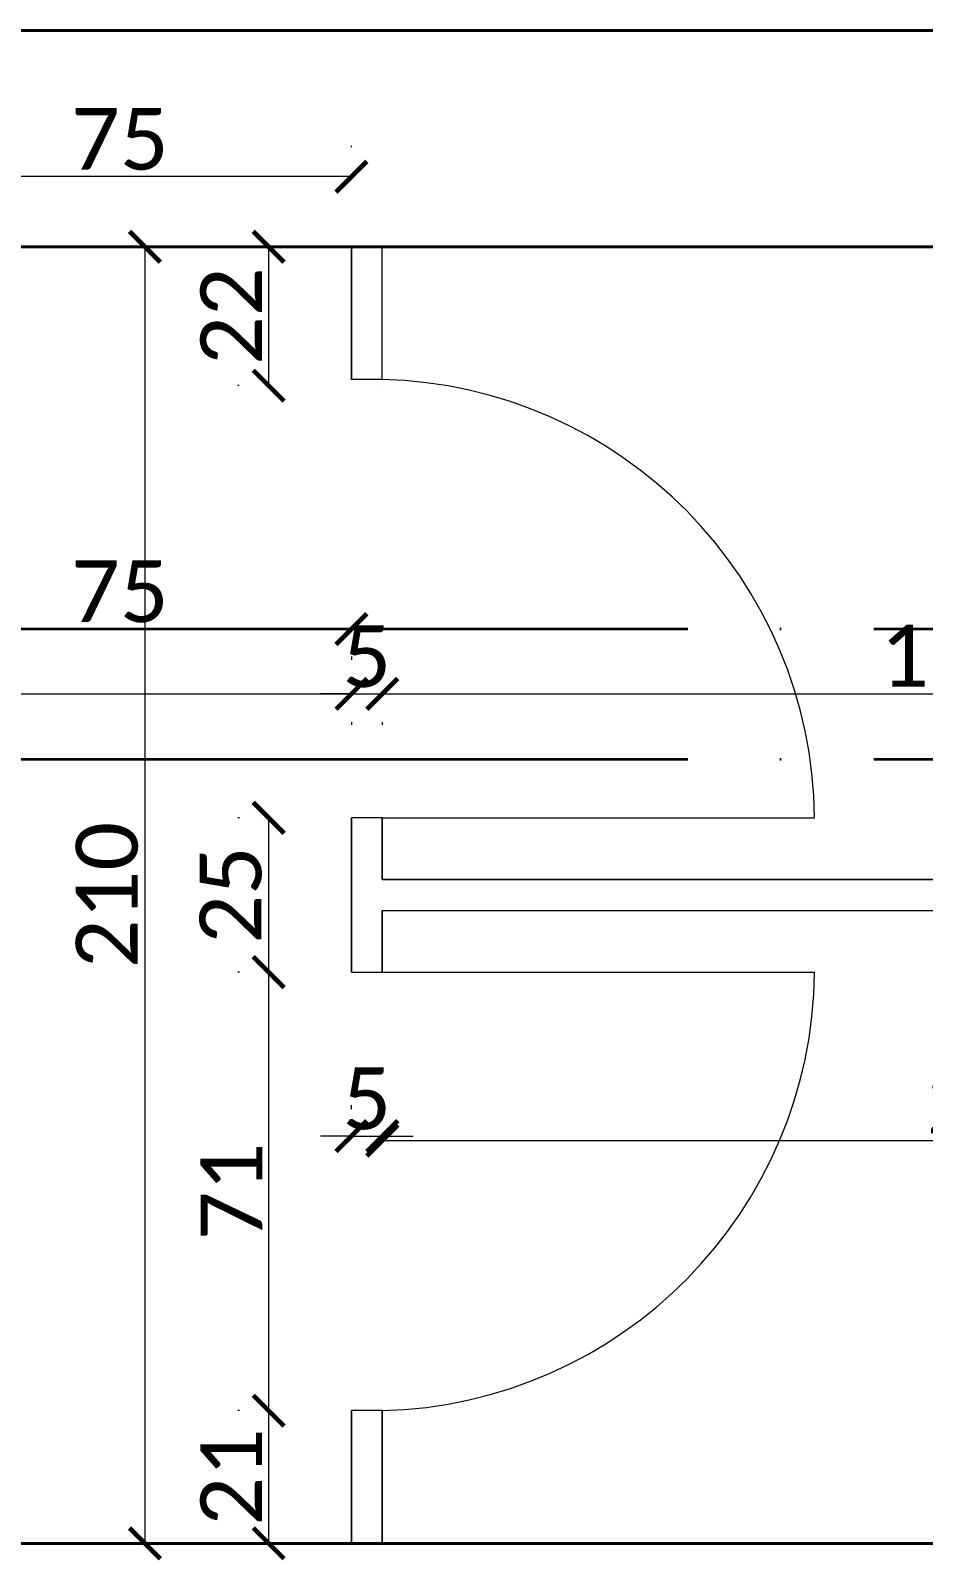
# Model space of a CAD drawing. Header units: centimetres. Extents: x -26724 to 60145, y -23645 to 6771.
# Drawn here: x 549.7 to 694.3, y 4777.2 to 5025 of the extents above; entities that cross this region are included whole.
import ezdxf

# ---------------------------------------------------------------- set-up
doc = ezdxf.new("R2010")
doc.units = ezdxf.units.CM
doc.linetypes.add('ACAD_ISO04W100', pattern=[30, 24, -3, 0, -3])
doc.linetypes.add('AUSGEZOGEN', pattern=[0])
for name, color, linetype, lineweight in [('2.IZGLED', 7, 'Continuous', 13), ('4.KOTE', 88, 'Continuous', 15), ('vrata', 83, 'Continuous', 18), ('zid', 7, 'Continuous', 40)]:
    doc.layers.add(name, color=color, linetype=linetype, lineweight=lineweight)
doc.layers.add('IZGLED 2', color=253, linetype='Continuous', lineweight=9, true_color=0x828282)
doc.styles.get("Standard").update_dxf_attribs({"font": 'calibri.ttf'})
doc.dimstyles.new('ja 1 50', dxfattribs={"dimtxt": 10, "dimasz": 5, "dimexe": 5, "dimexo": 5, "dimgap": 1, "dimtad": 1, "dimdec": 0, "dimtxsty": 'Standard', "dimblk": 'ARCHTICK', "dimcen": 2.5, "dimclrd": 256, "dimclrt": 7, "dimadec": 0, "dimazin": 0, "dimtfac": 1, "dimtdec": 0, "dimtix": 1, "dimtmove": 1, "dimatfit": 3, "dimldrblk": 'ARCHTICK', "dimfxl": 10, "dimfxlon": 1, "dimlwd": 0, "dimlwe": 9, "dimarcsym": 0})

# ---------------------------------------------------------------- blocks, each defined once
blk = doc.blocks.new('_ArchTick')
at = {"color": 0, "linetype": 'ByBlock', "const_width": 0.15}
blk.add_lwpolyline([(-0.5, -0.5), (0.5, 0.5)], dxfattribs=at)
blk = doc.blocks.new('*D2216')
at = {"layer": '4.KOTE', "lineweight": 0, "transparency": 16777216}
blk.add_line((181.69, 4917.54), (601.69, 4917.54), dxfattribs=at)
at = {"layer": '4.KOTE', "color": 0, "lineweight": 9, "transparency": 16777216}
for p, q in [((181.69, 4912.96), (181.69, 4912.54)), ((601.69, 4912.96), (601.69, 4912.54))]:
    blk.add_line(p, q, dxfattribs=at)
at = {"layer": 'Defpoints', "color": 0, "transparency": 16777216}
for p in [(181.69, 4946.35, 1216.69), (601.69, 4946.35, 1216.69), (601.69, 4917.54)]:
    blk.add_point(p, dxfattribs=at)
at = {"layer": '4.KOTE', "lineweight": 0, "transparency": 16777216, "xscale": 5, "yscale": 5, "zscale": 5, "rotation": 180}
blk.add_blockref('_ArchTick', (181.69, 4917.54), dxfattribs=at)
at = {"layer": '4.KOTE', "lineweight": 0, "transparency": 16777216, "xscale": 5, "yscale": 5, "zscale": 5}
blk.add_blockref('_ArchTick', (601.69, 4917.54), dxfattribs=at)
at = {"layer": '4.KOTE', "color": 7, "transparency": 16777216, "insert": (391.69, 4923.66), "char_height": 10, "attachment_point": 5}
blk.add_mtext('420', dxfattribs=at)
blk = doc.blocks.new('*D2217')
at = {"layer": '4.KOTE', "lineweight": 0, "transparency": 16777216}
for p, q in [((601.69, 4917.54), (596.69, 4917.54)), ((601.69, 4917.54), (606.69, 4917.54)), ((606.69, 4917.54), (611.69, 4917.54))]:
    blk.add_line(p, q, dxfattribs=at)
at = {"layer": '4.KOTE', "color": 0, "lineweight": 9, "transparency": 16777216}
for p, q in [((601.69, 4912.96), (601.69, 4912.54)), ((606.69, 4912.96), (606.69, 4912.54))]:
    blk.add_line(p, q, dxfattribs=at)
at = {"layer": 'Defpoints', "color": 0, "transparency": 16777216}
for p in [(601.69, 4946.35, 1216.69), (606.69, 4946.35, 1216.69), (606.69, 4917.54)]:
    blk.add_point(p, dxfattribs=at)
at = {"layer": '4.KOTE', "lineweight": 0, "transparency": 16777216, "xscale": 5, "yscale": 5, "zscale": 5}
blk.add_blockref('_ArchTick', (601.69, 4917.54), dxfattribs=at)
at = {"layer": '4.KOTE', "lineweight": 0, "transparency": 16777216, "xscale": 5, "yscale": 5, "zscale": 5, "rotation": 180}
blk.add_blockref('_ArchTick', (606.69, 4917.54), dxfattribs=at)
at = {"layer": '4.KOTE', "color": 7, "transparency": 16777216, "insert": (604.19, 4923.61), "char_height": 10, "attachment_point": 5}
blk.add_mtext('5', dxfattribs=at)
blk = doc.blocks.new('*D2218')
at = {"layer": '4.KOTE', "lineweight": 0, "transparency": 16777216}
blk.add_line((606.69, 4917.54), (791.69, 4917.54), dxfattribs=at)
at = {"layer": '4.KOTE', "color": 0, "lineweight": 9, "transparency": 16777216}
for p, q in [((606.69, 4912.96), (606.69, 4912.54)), ((791.69, 4912.96), (791.69, 4912.54))]:
    blk.add_line(p, q, dxfattribs=at)
at = {"layer": 'Defpoints', "color": 0, "transparency": 16777216}
for p in [(606.69, 4946.35, 1216.69), (791.69, 4946.35, 1216.69), (791.69, 4917.54)]:
    blk.add_point(p, dxfattribs=at)
at = {"layer": '4.KOTE', "lineweight": 0, "transparency": 16777216, "xscale": 5, "yscale": 5, "zscale": 5, "rotation": 180}
blk.add_blockref('_ArchTick', (606.69, 4917.54), dxfattribs=at)
at = {"layer": '4.KOTE', "lineweight": 0, "transparency": 16777216, "xscale": 5, "yscale": 5, "zscale": 5}
blk.add_blockref('_ArchTick', (791.69, 4917.54), dxfattribs=at)
at = {"layer": '4.KOTE', "color": 7, "transparency": 16777216, "insert": (699.19, 4923.66), "char_height": 10, "attachment_point": 5}
blk.add_mtext('185', dxfattribs=at)
blk = doc.blocks.new('*D2301')
at = {"layer": '4.KOTE', "lineweight": 0, "transparency": 16777216}
blk.add_line((568.24, 4989.96), (568.24, 4779.96), dxfattribs=at)
at = {"layer": '4.KOTE', "color": 0, "lineweight": 9, "transparency": 16777216}
for p, q in [((572.99, 4989.96), (573.24, 4989.96)), ((572.99, 4779.96), (573.24, 4779.96))]:
    blk.add_line(p, q, dxfattribs=at)
at = {"layer": 'Defpoints', "color": 0, "transparency": 16777216}
for p in [(553.48, 4989.96, 1216.69), (553.48, 4779.96, 1216.69), (568.24, 4779.96)]:
    blk.add_point(p, dxfattribs=at)
at = {"layer": '4.KOTE', "lineweight": 0, "transparency": 16777216, "xscale": 5, "yscale": 5, "zscale": 5}
for p, rotation in [((568.24, 4989.96), 90), ((568.24, 4779.96), 270)]:
    blk.add_blockref('_ArchTick', p, dxfattribs=dict(at, rotation=rotation))
at = {"layer": '4.KOTE', "color": 7, "transparency": 16777216, "insert": (562.11, 4884.96), "char_height": 10, "attachment_point": 5, "rotation": 90}
blk.add_mtext('210', dxfattribs=at)
blk = doc.blocks.new('*D2374')
at = {"layer": '4.KOTE', "color": 0, "lineweight": 9, "transparency": 16777216}
for p, q in [((601.69, 4850.3), (601.69, 4850.91)), ((606.69, 4850.22), (606.69, 4850.91))]:
    blk.add_line(p, q, dxfattribs=at)
at = {"layer": '4.KOTE', "lineweight": 0, "transparency": 16777216}
for p, q in [((601.69, 4845.91), (596.69, 4845.91)), ((601.69, 4845.91), (606.69, 4845.91)), ((606.69, 4845.91), (611.69, 4845.91))]:
    blk.add_line(p, q, dxfattribs=at)
at = {"layer": 'Defpoints', "color": 0, "transparency": 16777216}
for p in [(606.69, 4845.91), (601.69, 4801.46, 1216.69), (606.69, 4794.99, 1216.69)]:
    blk.add_point(p, dxfattribs=at)
at = {"layer": '4.KOTE', "lineweight": 0, "transparency": 16777216, "xscale": 5, "yscale": 5, "zscale": 5}
blk.add_blockref('_ArchTick', (601.69, 4845.91), dxfattribs=at)
at = {"layer": '4.KOTE', "lineweight": 0, "transparency": 16777216, "xscale": 5, "yscale": 5, "zscale": 5, "rotation": 180}
blk.add_blockref('_ArchTick', (606.69, 4845.91), dxfattribs=at)
at = {"layer": '4.KOTE', "color": 7, "transparency": 16777216, "insert": (604.19, 4851.98), "char_height": 10, "attachment_point": 5}
blk.add_mtext('5', dxfattribs=at)
blk = doc.blocks.new('*D2375')
at = {"layer": '4.KOTE', "color": 0, "lineweight": 9, "transparency": 16777216}
for p, q in [((606.69, 4849.53), (606.69, 4850.21)), ((806.69, 4850.08), (806.69, 4850.21))]:
    blk.add_line(p, q, dxfattribs=at)
at = {"layer": '4.KOTE', "lineweight": 0, "transparency": 16777216}
blk.add_line((606.69, 4845.21), (806.69, 4845.21), dxfattribs=at)
at = {"layer": 'Defpoints', "color": 0, "transparency": 16777216}
for p in [(806.69, 4845.21), (806.69, 4828.79, 2433.38), (606.69, 4794.99, 1216.69)]:
    blk.add_point(p, dxfattribs=at)
at = {"layer": '4.KOTE', "lineweight": 0, "transparency": 16777216, "xscale": 5, "yscale": 5, "zscale": 5, "rotation": 180}
blk.add_blockref('_ArchTick', (606.69, 4845.21), dxfattribs=at)
at = {"layer": '4.KOTE', "lineweight": 0, "transparency": 16777216, "xscale": 5, "yscale": 5, "zscale": 5}
blk.add_blockref('_ArchTick', (806.69, 4845.21), dxfattribs=at)
at = {"layer": '4.KOTE', "color": 7, "transparency": 16777216, "insert": (706.69, 4851.33), "char_height": 10, "attachment_point": 5}
blk.add_mtext('200', dxfattribs=at)
blk = doc.blocks.new('*D2385')
at = {"layer": '4.KOTE', "color": 0, "lineweight": 9, "transparency": 16777216}
for p, q in [((526.69, 5006.07), (526.69, 5006.31)), ((601.69, 5006.11), (601.69, 5006.31))]:
    blk.add_line(p, q, dxfattribs=at)
at = {"layer": '4.KOTE', "lineweight": 0, "transparency": 16777216}
blk.add_line((601.69, 5001.31), (526.69, 5001.31), dxfattribs=at)
at = {"layer": 'Defpoints', "color": 0, "transparency": 16777216}
for p in [(526.69, 5001.31), (601.69, 4989.96, 1216.69), (526.69, 4987.48, 1216.69)]:
    blk.add_point(p, dxfattribs=at)
at = {"layer": '4.KOTE', "lineweight": 0, "transparency": 16777216, "xscale": 5, "yscale": 5, "zscale": 5, "rotation": 180}
blk.add_blockref('_ArchTick', (526.69, 5001.31), dxfattribs=at)
at = {"layer": '4.KOTE', "lineweight": 0, "transparency": 16777216, "xscale": 5, "yscale": 5, "zscale": 5}
blk.add_blockref('_ArchTick', (601.69, 5001.31), dxfattribs=at)
at = {"layer": '4.KOTE', "color": 7, "transparency": 16777216, "insert": (564.19, 5007.38), "char_height": 10, "attachment_point": 5}
blk.add_mtext('75', dxfattribs=at)
blk = doc.blocks.new('*D2221')
at = {"layer": '4.KOTE', "color": 0, "lineweight": 9, "transparency": 16777216}
for p, q in [((583.51, 4989.96), (583.28, 4989.96)), ((583.51, 4967.46), (583.28, 4967.46))]:
    blk.add_line(p, q, dxfattribs=at)
at = {"layer": '4.KOTE', "lineweight": 0, "transparency": 16777216}
blk.add_line((588.28, 4989.96), (588.28, 4967.46), dxfattribs=at)
at = {"layer": 'Defpoints', "color": 0, "transparency": 16777216}
for p in [(601.69, 4989.96, 1216.69), (588.28, 4967.46), (601.69, 4967.46, 1216.69)]:
    blk.add_point(p, dxfattribs=at)
at = {"layer": '4.KOTE', "lineweight": 0, "transparency": 16777216, "xscale": 5, "yscale": 5, "zscale": 5}
for p, rotation in [((588.28, 4989.96), 90), ((588.28, 4967.46), 270)]:
    blk.add_blockref('_ArchTick', p, dxfattribs=dict(at, rotation=rotation))
at = {"layer": '4.KOTE', "color": 7, "transparency": 16777216, "insert": (582.23, 4978.71), "char_height": 10, "attachment_point": 5, "rotation": 90}
blk.add_mtext('22', dxfattribs=at)
blk = doc.blocks.new('*D2339')
at = {"layer": '4.KOTE', "color": 0, "lineweight": 9, "transparency": 16777216}
for p, q in [((-18.67, 4968.4), (-18.9, 4968.4)), ((-12.06, 4897.46), (-18.9, 4897.46))]:
    blk.add_line(p, q, dxfattribs=at)
at = {"layer": '4.KOTE', "lineweight": 0, "transparency": 16777216}
blk.add_line((-13.9, 4968.4), (-13.9, 4897.46), dxfattribs=at)
at = {"layer": 'Defpoints', "color": 0, "transparency": 16777216}
for p in [(-0.49, 4968.4, 1216.69), (-13.9, 4897.46), (604.19, 4897.46, 1216.69)]:
    blk.add_point(p, dxfattribs=at)
at = {"layer": '4.KOTE', "lineweight": 0, "transparency": 16777216, "xscale": 5, "yscale": 5, "zscale": 5}
for p, rotation in [((-13.9, 4968.4), 90), ((-13.9, 4897.46), 270)]:
    blk.add_blockref('_ArchTick', p, dxfattribs=dict(at, rotation=rotation))
at = {"layer": '4.KOTE', "color": 7, "transparency": 16777216, "insert": (-19.93, 4932.93), "char_height": 10, "attachment_point": 5, "rotation": 90}
blk.add_mtext('71', dxfattribs=at)
blk = doc.blocks.new('*D2340')
at = {"layer": '4.KOTE', "color": 0, "lineweight": 9, "transparency": 16777216}
for p, q in [((583.54, 4897.46), (583.28, 4897.46)), ((583.54, 4872.46), (583.28, 4872.46))]:
    blk.add_line(p, q, dxfattribs=at)
at = {"layer": '4.KOTE', "lineweight": 0, "transparency": 16777216}
blk.add_line((588.28, 4897.46), (588.28, 4872.46), dxfattribs=at)
at = {"layer": 'Defpoints', "color": 0, "transparency": 16777216}
for p in [(604.19, 4897.46, 1216.69), (588.28, 4872.46), (604.19, 4872.46, 1216.69)]:
    blk.add_point(p, dxfattribs=at)
at = {"layer": '4.KOTE', "lineweight": 0, "transparency": 16777216, "xscale": 5, "yscale": 5, "zscale": 5}
for p, rotation in [((588.28, 4897.46), 90), ((588.28, 4872.46), 270)]:
    blk.add_blockref('_ArchTick', p, dxfattribs=dict(at, rotation=rotation))
at = {"layer": '4.KOTE', "color": 7, "transparency": 16777216, "insert": (582.16, 4884.96), "char_height": 10, "attachment_point": 5, "rotation": 90}
blk.add_mtext('25', dxfattribs=at)
blk = doc.blocks.new('*D2341')
at = {"layer": '4.KOTE', "color": 0, "lineweight": 9, "transparency": 16777216}
for p, q in [((583.54, 4872.46), (583.28, 4872.46)), ((583.54, 4801.46), (583.28, 4801.46))]:
    blk.add_line(p, q, dxfattribs=at)
at = {"layer": '4.KOTE', "lineweight": 0, "transparency": 16777216}
blk.add_line((588.28, 4872.46), (588.28, 4801.46), dxfattribs=at)
at = {"layer": 'Defpoints', "color": 0, "transparency": 16777216}
for p in [(604.19, 4872.46, 1216.69), (588.28, 4801.46), (604.19, 4801.46, 1216.69)]:
    blk.add_point(p, dxfattribs=at)
at = {"layer": '4.KOTE', "lineweight": 0, "transparency": 16777216, "xscale": 5, "yscale": 5, "zscale": 5}
for p, rotation in [((588.28, 4872.46), 90), ((588.28, 4801.46), 270)]:
    blk.add_blockref('_ArchTick', p, dxfattribs=dict(at, rotation=rotation))
at = {"layer": '4.KOTE', "color": 7, "transparency": 16777216, "insert": (582.25, 4836.96), "char_height": 10, "attachment_point": 5, "rotation": 90}
blk.add_mtext('71', dxfattribs=at)
blk = doc.blocks.new('*D2342')
at = {"layer": '4.KOTE', "color": 0, "lineweight": 9, "transparency": 16777216}
for p, q in [((583.54, 4801.46), (583.28, 4801.46)), ((583.49, 4779.96), (583.28, 4779.96))]:
    blk.add_line(p, q, dxfattribs=at)
at = {"layer": '4.KOTE', "lineweight": 0, "transparency": 16777216}
blk.add_line((588.28, 4801.46), (588.28, 4779.96), dxfattribs=at)
at = {"layer": 'Defpoints', "color": 0, "transparency": 16777216}
for p in [(604.19, 4801.46, 1216.69), (588.28, 4779.96), (600.33, 4779.96, 1216.69)]:
    blk.add_point(p, dxfattribs=at)
at = {"layer": '4.KOTE', "lineweight": 0, "transparency": 16777216, "xscale": 5, "yscale": 5, "zscale": 5}
for p, rotation in [((588.28, 4801.46), 90), ((588.28, 4779.96), 270)]:
    blk.add_blockref('_ArchTick', p, dxfattribs=dict(at, rotation=rotation))
at = {"layer": '4.KOTE', "color": 7, "transparency": 16777216, "insert": (582.23, 4790.71), "char_height": 10, "attachment_point": 5, "rotation": 90}
blk.add_mtext('21', dxfattribs=at)
blk = doc.blocks.new('*D2820')
at = {"layer": '4.KOTE', "lineweight": 0, "transparency": 16777216}
blk.add_line((526.69, 4928.05), (601.69, 4928.05), dxfattribs=at)
at = {"layer": '4.KOTE', "color": 0, "lineweight": 9, "transparency": 16777216}
for p, q in [((526.69, 4923.51), (526.69, 4923.05)), ((601.69, 4923.61), (601.69, 4923.05))]:
    blk.add_line(p, q, dxfattribs=at)
at = {"layer": 'Defpoints', "color": 0, "transparency": 16777216}
for p in [(601.69, 4968.46, 1216.69), (526.69, 4960.02, 1216.69), (601.69, 4928.05)]:
    blk.add_point(p, dxfattribs=at)
at = {"layer": '4.KOTE', "lineweight": 0, "transparency": 16777216, "xscale": 5, "yscale": 5, "zscale": 5, "rotation": 180}
blk.add_blockref('_ArchTick', (526.69, 4928.05), dxfattribs=at)
at = {"layer": '4.KOTE', "lineweight": 0, "transparency": 16777216, "xscale": 5, "yscale": 5, "zscale": 5}
blk.add_blockref('_ArchTick', (601.69, 4928.05), dxfattribs=at)
at = {"layer": '4.KOTE', "color": 7, "transparency": 16777216, "insert": (564.19, 4934.12), "char_height": 10, "attachment_point": 5}
blk.add_mtext('75', dxfattribs=at)

msp = doc.modelspace()

# ---------------------------------------------------------------- linework, layer by layer
at = {"layer": '2.IZGLED', "transparency": 33554687}
for p, q in [((601.69, 4968.46, 1216.69), (601.69, 4989.96, 1216.69)), ((601.69, 4989.96, 1216.69), (606.69, 4989.96, 1216.69)), ((606.69, 4989.96, 1216.69), (601.69, 4989.96, 1216.69)), ((601.69, 4989.96, 1216.69), (601.69, 4968.46, 1216.69)), ((601.69, 4989.96, 1216.69), (606.69, 4989.96, 1216.69)), ((601.69, 4989.96, 1216.69), (601.69, 4989.96, 1216.69)), ((606.69, 4989.96, 1216.69), (601.69, 4989.96, 1216.69)), ((601.69, 4989.96, 1216.69), (601.69, 4968.46, 1216.69)), ((601.69, 4989.96, 1216.69), (601.69, 4989.96, 1216.69)), ((606.69, 4968.46, 1216.69), (606.69, 4989.96, 1216.69)), ((606.69, 4989.96, 1216.69), (606.69, 4989.96, 1216.69)), ((606.69, 4968.46, 1216.69), (606.69, 4989.96, 1216.69)), ((606.69, 4989.96, 1216.69), (606.69, 4989.96, 1216.69)), ((606.69, 4967.46, 1216.69), (606.69, 4967.46, 1216.69)), ((606.69, 4967.46, 1216.69), (606.69, 4967.46, 1216.69)), ((601.69, 4897.46, 1216.69), (601.69, 4887.46, 1216.69)), ((601.69, 4887.46, 1216.69), (601.69, 4897.46, 1216.69)), ((601.69, 4887.46, 1216.69), (601.69, 4897.46, 1216.69)), ((601.69, 4897.46, 1216.69), (601.69, 4887.46, 1216.69)), ((606.69, 4897.46, 1216.69), (606.69, 4887.46, 1216.69)), ((606.69, 4887.46, 1216.69), (606.69, 4897.46, 1216.69)), ((606.69, 4887.46, 1216.69), (606.69, 4897.46, 1216.69)), ((606.69, 4897.46, 1216.69), (606.69, 4887.46, 1216.69)), ((601.69, 4887.46, 1216.69), (601.69, 4887.46, 1216.69)), ((601.69, 4887.46, 1216.69), (601.69, 4887.46, 1216.69)), ((601.69, 4887.46, 1216.69), (601.69, 4882.46, 1216.69)), ((601.69, 4887.46, 1216.69), (601.69, 4887.46, 1216.69)), ((601.69, 4882.46, 1216.69), (601.69, 4887.46, 1216.69)), ((601.69, 4887.46, 1216.69), (601.69, 4887.46, 1216.69)), ((601.69, 4887.46, 1216.69), (601.69, 4887.46, 1216.69)), ((601.69, 4882.46, 1216.69), (601.69, 4887.46, 1216.69)), ((601.69, 4887.46, 1216.69), (601.69, 4887.46, 1216.69)), ((601.69, 4887.46, 1216.69), (601.69, 4882.46, 1216.69)), ((606.69, 4887.46, 1216.69), (606.69, 4887.46, 1216.69)), ((606.69, 4887.46, 1216.69), (606.69, 4887.46, 1216.69)), ((813.44, 4887.46, 1216.69), (606.69, 4887.46, 1216.69)), ((606.69, 4887.46, 1216.69), (813.44, 4887.46, 1216.69)), ((606.69, 4887.46, 1216.69), (813.44, 4887.46, 1216.69)), ((813.44, 4887.46, 1216.69), (606.69, 4887.46, 1216.69)), ((601.69, 4872.46, 1216.69), (601.69, 4882.46, 1216.69)), ((601.69, 4882.46, 1216.69), (601.69, 4882.46, 1216.69)), ((601.69, 4882.46, 1216.69), (601.69, 4872.46, 1216.69)), ((601.69, 4882.46, 1216.69), (601.69, 4882.46, 1216.69)), ((601.69, 4882.46, 1216.69), (601.69, 4882.46, 1216.69)), ((601.69, 4882.46, 1216.69), (601.69, 4872.46, 1216.69)), ((601.69, 4882.46, 1216.69), (601.69, 4882.46, 1216.69)), ((601.69, 4872.46, 1216.69), (601.69, 4882.46, 1216.69)), ((601.69, 4882.46, 1216.69), (601.69, 4882.46, 1216.69)), ((601.69, 4882.46, 1216.69), (601.69, 4882.46, 1216.69)), ((601.69, 4882.46, 1216.69), (601.69, 4882.46, 1216.69)), ((601.69, 4882.46, 1216.69), (601.69, 4882.46, 1216.69)), ((606.69, 4882.46, 1216.69), (606.69, 4882.46, 1216.69)), ((606.69, 4882.46, 1216.69), (606.69, 4872.46, 1216.69)), ((606.69, 4872.46, 1216.69), (606.69, 4882.46, 1216.69)), ((606.69, 4882.46, 1216.69), (606.69, 4882.46, 1216.69)), ((606.69, 4882.46, 1216.69), (606.69, 4882.46, 1216.69)), ((606.69, 4872.46, 1216.69), (606.69, 4882.46, 1216.69)), ((606.69, 4882.46, 1216.69), (606.69, 4872.46, 1216.69)), ((606.69, 4882.46, 1216.69), (606.69, 4882.46, 1216.69)), ((606.69, 4882.46, 1216.69), (813.44, 4882.46, 1216.69)), ((606.69, 4882.46, 1216.69), (813.44, 4882.46, 1216.69)), ((601.69, 4779.96, 1216.69), (601.69, 4801.46, 1216.69)), ((601.69, 4801.46, 1216.69), (601.69, 4779.96, 1216.69)), ((601.69, 4779.96, 1216.69), (601.69, 4801.46, 1216.69)), ((601.69, 4801.46, 1216.69), (601.69, 4779.96, 1216.69)), ((606.69, 4779.96, 1216.69), (606.69, 4801.46, 1216.69)), ((606.69, 4801.46, 1216.69), (606.69, 4779.96, 1216.69)), ((606.69, 4779.96, 1216.69), (606.69, 4801.46, 1216.69)), ((606.69, 4801.46, 1216.69), (606.69, 4779.96, 1216.69)), ((601.69, 4779.96, 1216.69), (601.69, 4779.96, 1216.69)), ((601.69, 4779.96, 1216.69), (606.69, 4779.96, 1216.69)), ((606.69, 4779.96, 1216.69), (601.69, 4779.96, 1216.69)), ((606.69, 4779.96, 1216.69), (601.69, 4779.96, 1216.69)), ((601.69, 4779.96, 1216.69), (606.69, 4779.96, 1216.69)), ((601.69, 4779.96, 1216.69), (601.69, 4779.96, 1216.69)), ((606.69, 4779.96, 1216.69), (606.69, 4779.96, 1216.69)), ((606.69, 4779.96, 1216.69), (606.69, 4779.96, 1216.69))]:
    msp.add_line(p, q, dxfattribs=at)
at = {"layer": '2.IZGLED', "ltscale": 12}
for p, q in [((606.69, 4968.46, 1216.69), (601.69, 4968.46, 1216.69)), ((606.69, 4897.46, 1216.69), (601.69, 4897.46, 1216.69)), ((601.69, 4872.46, 1216.69), (606.69, 4872.46, 1216.69)), ((606.69, 4801.46, 1216.69), (601.69, 4801.46, 1216.69))]:
    msp.add_line(p, q, dxfattribs=at)
at = {"layer": 'IZGLED 2', "color": 5, "linetype": 'ACAD_ISO04W100', "lineweight": 35, "ltscale": 5}
for p, q in [((-214.31, 4928.05), (910.94, 4928.05)), ((-214.31, 4906.98), (910.94, 4906.98))]:
    msp.add_line(p, q, dxfattribs=at)
at = {"layer": 'vrata', "linetype": 'AUSGEZOGEN', "transparency": 33554687}
for p, q in [((606.69, 4897.46, 1216.69), (676.69, 4897.46, 1216.69)), ((606.69, 4872.46, 1216.69), (676.69, 4872.46, 1216.69))]:
    msp.add_line(p, q, dxfattribs=at)
at = {"layer": 'vrata', "ltscale": 12}
for centre, start, end in [((604.96, 4896.74, 1216.69), 0.5745, 88.6184), ((604.96, 4873.18, 1216.69), 271.381, 359.4257)]:
    msp.add_arc(centre, 71.74, start, end, dxfattribs=at)
at = {"layer": 'zid', "transparency": 33554687}
for p, q in [((171.69, 5024.96, 1216.69), (826.69, 5024.96, 1216.69)), ((171.69, 4989.96, 1216.69), (806.69, 4989.96, 1216.69)), ((806.69, 4989.96, 1216.69), (171.69, 4989.96, 1216.69)), ((171.69, 4989.96, 1216.69), (806.69, 4989.96, 1216.69)), ((806.69, 4989.96, 1216.69), (171.69, 4989.96, 1216.69)), ((806.69, 4779.96, 1216.69), (181.69, 4779.96, 1216.69)), ((181.69, 4779.96, 1216.69), (806.69, 4779.96, 1216.69)), ((181.69, 4779.96, 1216.69), (806.69, 4779.96, 1216.69)), ((806.69, 4779.96, 1216.69), (181.69, 4779.96, 1216.69))]:
    msp.add_line(p, q, dxfattribs=at)

# ---------------------------------------------------------------- dimensions: what is measured, and where the dimension line sits
at = {"layer": '4.KOTE'}
for base, p1, p2, picture, middle in [((526.69, 5001.31), (601.69, 4989.96, 1216.69), (526.69, 4987.48, 1216.69), '*D2385', (564.19, 5007.38)), ((601.69, 4928.05), (526.69, 4960.02, 1216.69), (601.69, 4968.46, 1216.69), '*D2820', (564.19, 4934.12)), ((601.69, 4917.54), (181.69, 4946.35, 1216.69), (601.69, 4946.35, 1216.69), '*D2216', (391.69, 4923.66)), ((606.69, 4917.54), (601.69, 4946.35, 1216.69), (606.69, 4946.35, 1216.69), '*D2217', (604.19, 4923.61)), ((791.69, 4917.54), (606.69, 4946.35, 1216.69), (791.69, 4946.35, 1216.69), '*D2218', (699.19, 4923.66)), ((606.69, 4845.91), (601.69, 4801.46, 1216.69), (606.69, 4794.99, 1216.69), '*D2374', (604.19, 4851.98)), ((806.69, 4845.21), (606.69, 4794.99, 1216.69), (806.69, 4828.79, 2433.38), '*D2375', (706.69, 4851.33))]:
    dim = msp.add_linear_dim(base=base, p1=p1, p2=p2, dimstyle='ja 1 50', dxfattribs=at)
    dim.commit()
    dim.dimension.update_dxf_attribs({"geometry": picture, "text_midpoint": middle})
for base, p1, p2, picture, middle in [((568.24, 4779.96), (553.48, 4989.96, 1216.69), (553.48, 4779.96, 1216.69), '*D2301', (562.11, 4884.96)), ((588.2824, 4967.4631), (601.6925, 4989.9626, 1216.6919), (601.6925, 4967.4631, 1216.6919), '*D2221', (582.2324, 4978.7128)), ((-13.9, 4897.46), (-0.49, 4968.4, 1216.69), (604.19, 4897.46, 1216.69), '*D2339', (-19.93, 4932.93)), ((588.28, 4872.46), (604.19, 4897.46, 1216.69), (604.19, 4872.46, 1216.69), '*D2340', (582.16, 4884.96)), ((588.28, 4801.46), (604.19, 4872.46, 1216.69), (604.19, 4801.46, 1216.69), '*D2341', (582.25, 4836.96)), ((588.2824, 4779.9631), (604.1927, 4801.4626, 1216.6919), (600.3322, 4779.9631, 1216.6919), '*D2342', (582.2324, 4790.7128))]:
    dim = msp.add_linear_dim(base=base, p1=p1, p2=p2, angle=90, dimstyle='ja 1 50', dxfattribs=at)
    dim.commit()
    dim.dimension.update_dxf_attribs({"geometry": picture, "text_midpoint": middle})

doc.saveas('drawing.dxf')
